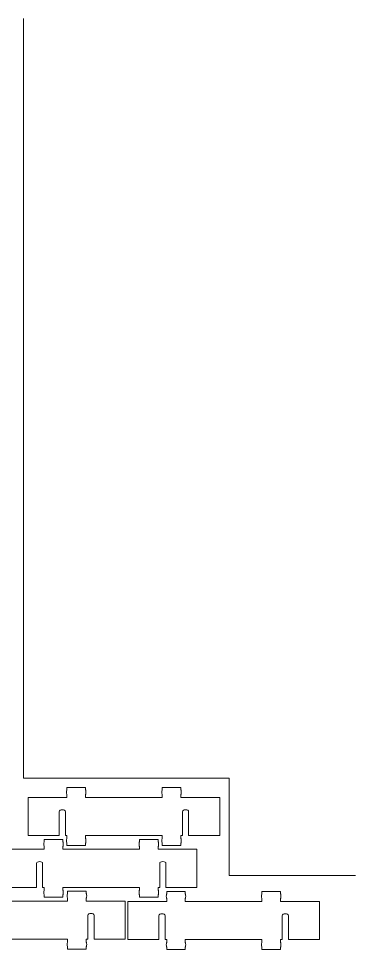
# Model space of a CAD drawing. Header units: millimetres. Extents: x 6 to 617, y 2 to 305.
# Drawn here: x 508.4 to 616.8, y 5.4 to 304.8 of the extents above; entities that cross this region are included whole.
import ezdxf

# ---------------------------------------------------------------- set-up
doc = ezdxf.new("R2010")
doc.units = ezdxf.units.MM
doc.header["$LTSCALE"] = 12.7
doc.layers.add('SKETCHED_GEOMETRY', color=1, linetype='Continuous', lineweight=15)
doc.layers.add('Visible', color=1, linetype='Continuous', lineweight=13)

msp = doc.modelspace()

# ---------------------------------------------------------------- linework, layer by layer
at = {"layer": 'SKETCHED_GEOMETRY'}
for p, q in [((509.95, 304.82), (509.95, 60.46)), ((509.95, 60.46), (576.23, 60.46)), ((576.23, 60.46), (576.23, 29.09)), ((576.23, 29.09), (616.84, 29.09))]:
    msp.add_line(p, q, dxfattribs=at)
at = {"layer": 'Visible'}
for p, q in [((523.94, 56.66), (523.94, 57.41)), ((529.94, 57.41), (523.94, 57.41)), ((529.94, 56.66), (529.94, 57.41)), ((554.62, 56.66), (554.62, 57.41)), ((554.62, 57.41), (560.62, 57.41)), ((560.62, 56.66), (560.62, 57.41)), ((511.43, 41.96), (511.43, 54.26)), ((523.94, 54.26), (511.43, 54.26)), ((523.94, 54.26), (523.94, 55.16)), ((529.94, 54.26), (529.94, 55.16)), ((554.62, 54.26), (529.94, 54.26)), ((554.62, 54.26), (554.62, 55.16)), ((560.62, 54.26), (560.62, 55.16)), ((573.13, 54.26), (560.62, 54.26)), ((573.13, 41.96), (573.13, 54.26)), ((521.43, 41.96), (521.43, 49.76)), ((523.43, 41.96), (523.43, 49.76)), ((561.13, 41.96), (561.13, 49.76)), ((563.13, 41.96), (563.13, 49.76)), ((521.43, 41.96), (511.43, 41.96)), ((523.94, 41.96), (523.43, 41.96)), ((523.94, 41.96), (523.94, 41.06)), ((554.62, 41.96), (529.94, 41.96)), ((529.94, 41.96), (529.94, 41.06)), ((554.62, 41.96), (554.62, 41.06)), ((560.62, 41.96), (560.62, 41.06)), ((561.13, 41.96), (560.62, 41.96)), ((573.13, 41.96), (563.13, 41.96)), ((516.63, 39.99), (516.63, 40.74)), ((522.63, 40.74), (516.63, 40.74)), ((522.63, 39.99), (522.63, 40.74)), ((523.94, 39.56), (523.94, 38.81)), ((529.94, 39.56), (529.94, 38.81)), ((547.31, 39.99), (547.31, 40.74)), ((547.31, 40.74), (553.31, 40.74)), ((553.31, 39.99), (553.31, 40.74)), ((554.62, 39.56), (554.62, 38.81)), ((560.62, 39.56), (560.62, 38.81)), ((516.63, 37.59), (504.12, 37.59)), ((516.63, 37.59), (516.63, 38.49)), ((522.63, 37.59), (522.63, 38.49)), ((547.31, 37.59), (522.63, 37.59)), ((529.94, 38.81), (523.94, 38.81)), ((547.31, 37.59), (547.31, 38.49)), ((553.31, 37.59), (553.31, 38.49)), ((565.82, 37.59), (553.31, 37.59)), ((554.62, 38.81), (560.62, 38.81)), ((565.82, 25.29), (565.82, 37.59)), ((514.12, 25.29), (514.12, 33.09)), ((516.12, 25.29), (516.12, 33.09)), ((553.82, 25.29), (553.82, 33.09)), ((555.82, 25.29), (555.82, 33.09)), ((514.12, 25.29), (504.12, 25.29)), ((516.63, 25.29), (516.12, 25.29)), ((516.63, 25.29), (516.63, 24.39)), ((547.31, 25.29), (522.63, 25.29)), ((522.63, 25.29), (522.63, 24.39)), ((524.17, 23.3), (524.17, 24.05)), ((524.17, 24.05), (530.17, 24.05)), ((530.17, 23.3), (530.17, 24.05)), ((547.31, 25.29), (547.31, 24.39)), ((553.31, 25.29), (553.31, 24.39)), ((553.82, 25.29), (553.31, 25.29)), ((565.82, 25.29), (555.82, 25.29)), ((556.06, 23.21), (556.06, 23.96)), ((562.06, 23.96), (556.06, 23.96)), ((562.06, 23.21), (562.06, 23.96)), ((586.74, 23.21), (586.74, 23.96)), ((586.74, 23.96), (592.74, 23.96)), ((592.74, 23.21), (592.74, 23.96)), ((516.63, 22.89), (516.63, 22.14)), ((522.63, 22.14), (516.63, 22.14)), ((522.63, 22.89), (522.63, 22.14)), ((524.17, 20.9), (524.17, 21.8)), ((530.17, 20.9), (530.17, 21.8)), ((547.31, 22.89), (547.31, 22.14)), ((547.31, 22.14), (553.31, 22.14)), ((553.31, 22.89), (553.31, 22.14)), ((556.06, 20.81), (556.06, 21.71)), ((562.06, 20.81), (562.06, 21.71)), ((586.74, 20.81), (586.74, 21.71)), ((592.74, 20.81), (592.74, 21.71)), ((524.17, 20.9), (499.49, 20.9)), ((542.68, 20.9), (530.17, 20.9)), ((542.68, 8.6), (542.68, 20.9)), ((543.55, 8.51), (543.55, 20.81)), ((556.06, 20.81), (543.55, 20.81)), ((586.74, 20.81), (562.06, 20.81)), ((605.25, 20.81), (592.74, 20.81)), ((605.25, 8.51), (605.25, 20.81)), ((530.68, 8.6), (530.68, 16.4)), ((532.68, 8.6), (532.68, 16.4)), ((553.55, 8.51), (553.55, 16.31)), ((555.55, 8.51), (555.55, 16.31)), ((593.25, 8.51), (593.25, 16.31)), ((595.25, 8.51), (595.25, 16.31)), ((524.17, 8.6), (499.49, 8.6)), ((524.17, 8.6), (524.17, 7.7)), ((524.17, 6.2), (524.17, 5.45)), ((530.17, 8.6), (530.17, 7.7)), ((530.68, 8.6), (530.17, 8.6)), ((530.17, 6.2), (530.17, 5.45)), ((542.68, 8.6), (532.68, 8.6)), ((553.55, 8.51), (543.55, 8.51)), ((556.06, 8.51), (555.55, 8.51)), ((556.06, 8.51), (556.06, 7.61)), ((556.06, 6.11), (556.06, 5.36)), ((586.74, 8.51), (562.06, 8.51)), ((562.06, 8.51), (562.06, 7.61)), ((562.06, 6.11), (562.06, 5.36)), ((586.74, 8.51), (586.74, 7.61)), ((586.74, 6.11), (586.74, 5.36)), ((592.74, 8.51), (592.74, 7.61)), ((593.25, 8.51), (592.74, 8.51)), ((592.74, 6.11), (592.74, 5.36)), ((605.25, 8.51), (595.25, 8.51)), ((524.17, 5.45), (530.17, 5.45)), ((562.06, 5.36), (556.06, 5.36)), ((586.74, 5.36), (592.74, 5.36))]:
    msp.add_line(p, q, dxfattribs=at)
for centre, major_axis, ratio, start_param, end_param in [((523.94, 55.91), (0, 0.75), 0.166667, 0, 3.141593), ((529.94, 55.91), (0, -0.75), 0.166667, 0, 3.141593), ((554.62, 55.91), (0, 0.75), 0.166667, 0, 3.141593), ((560.62, 55.91), (0, -0.75), 0.166667, 0, 3.141593), ((522.43, 49.76), (-1, 0), 0.5, 3.141593, 6.283185), ((562.13, 49.76), (-1, 0), 0.5, 3.141593, 6.283185), ((516.63, 39.24), (0, 0.75), 0.166667, 0, 3.141593), ((522.63, 39.24), (0, -0.75), 0.166667, 0, 3.141593), ((523.94, 40.31), (0, 0.75), 0.166667, 0, 3.141593), ((529.94, 40.31), (0, -0.75), 0.166667, 0, 3.141593), ((547.31, 39.24), (0, 0.75), 0.166667, 0, 3.141593), ((553.31, 39.24), (0, -0.75), 0.166667, 0, 3.141593), ((554.62, 40.31), (0, 0.75), 0.166667, 0, 3.141593), ((560.62, 40.31), (0, -0.75), 0.166667, 0, 3.141593), ((515.12, 33.09), (-1, 0), 0.5, 3.141593, 6.283185), ((554.82, 33.09), (-1, 0), 0.5, 3.141593, 6.283185), ((516.63, 23.64), (0, 0.75), 0.166667, 0, 3.141593), ((522.63, 23.64), (0, -0.75), 0.166667, 0, 3.141593), ((547.31, 23.64), (0, 0.75), 0.166667, 0, 3.141593), ((553.31, 23.64), (0, -0.75), 0.166667, 0, 3.141593), ((524.17, 22.55), (0, 0.75), 0.166667, 0, 3.141593), ((530.17, 22.55), (0, -0.75), 0.166667, 0, 3.141593), ((556.06, 22.46), (0, 0.75), 0.166667, 0, 3.141593), ((562.06, 22.46), (0, -0.75), 0.166667, 0, 3.141593), ((586.74, 22.46), (0, 0.75), 0.166667, 0, 3.141593), ((592.74, 22.46), (0, -0.75), 0.166667, 0, 3.141593), ((531.68, 16.4), (-1, 0), 0.5, 3.141593, 6.283185), ((554.55, 16.31), (-1, 0), 0.5, 3.141593, 6.283185), ((594.25, 16.31), (-1, 0), 0.5, 3.141593, 6.283185), ((524.17, 6.95), (0, 0.75), 0.166667, 0, 3.141593), ((530.17, 6.95), (0, -0.75), 0.166667, 0, 3.141593), ((556.06, 6.86), (0, 0.75), 0.166667, 0, 3.141593), ((562.06, 6.86), (0, -0.75), 0.166667, 0, 3.141593), ((586.74, 6.86), (0, 0.75), 0.166667, 0, 3.141593), ((592.74, 6.86), (0, -0.75), 0.166667, 0, 3.141593)]:
    msp.add_ellipse(centre, major_axis=major_axis, ratio=ratio, start_param=start_param, end_param=end_param, dxfattribs=at)

doc.saveas('drawing.dxf')
